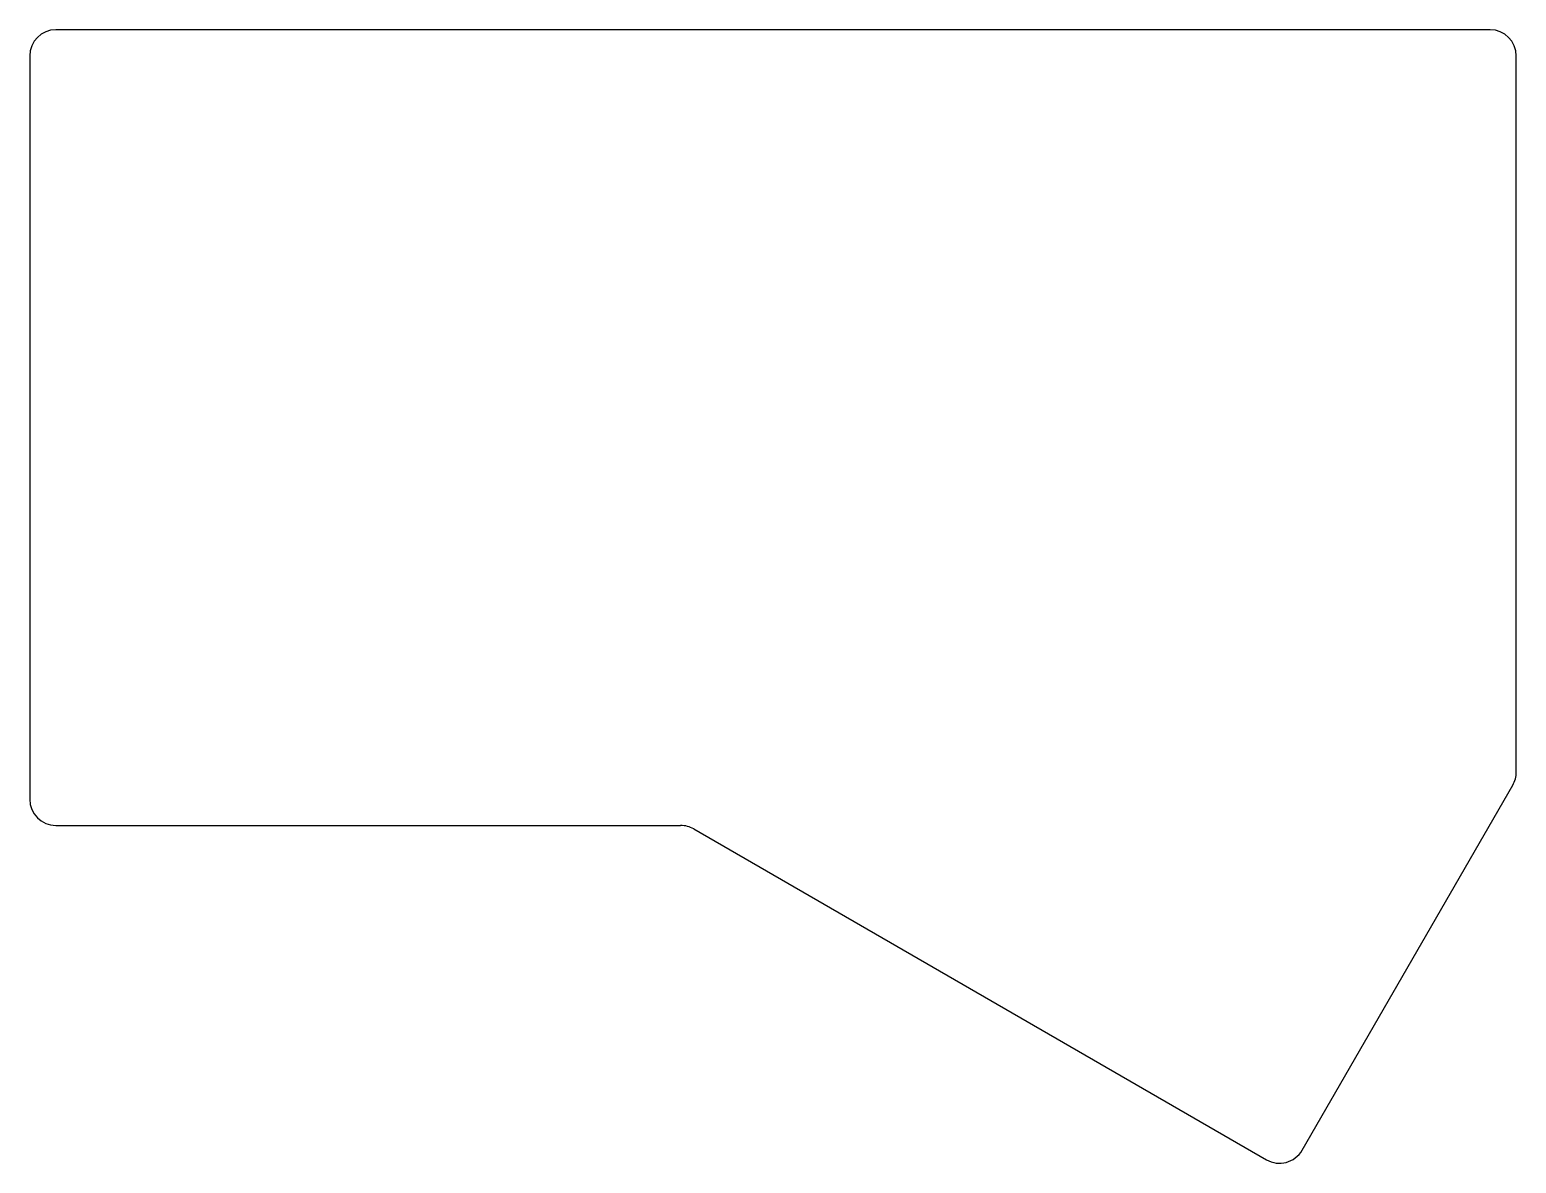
# Model space of a CAD drawing. Header units: millimetres. Extents: x -19 to 151, y -48 to 82.
import ezdxf

# ---------------------------------------------------------------- set-up
doc = ezdxf.new("R2010")
doc.units = ezdxf.units.MM

msp = doc.modelspace()

# ---------------------------------------------------------------- linework, layer by layer
for p, q in [((148.09, 81.5), (-16, 81.5)), ((-19, 78.5), (-19, -6.5)), ((151.09, -3.39), (151.09, 78.5)), ((126.59, -46.63), (150.69, -4.89)), ((-16, -9.5), (55.47, -9.5)), ((56.97, -9.9), (122.49, -47.73))]:
    msp.add_line(p, q)
for centre, start, end in [((-16, 78.5), 90, 180), ((148.09, 78.5), 0, 90), ((148.09, -3.39), 330, 0), ((-16, -6.5), 180, 270), ((55.47, -12.5), 60, 90), ((123.99, -45.13), 240, 330)]:
    msp.add_arc(centre, 3, start, end)

doc.saveas('drawing.dxf')
